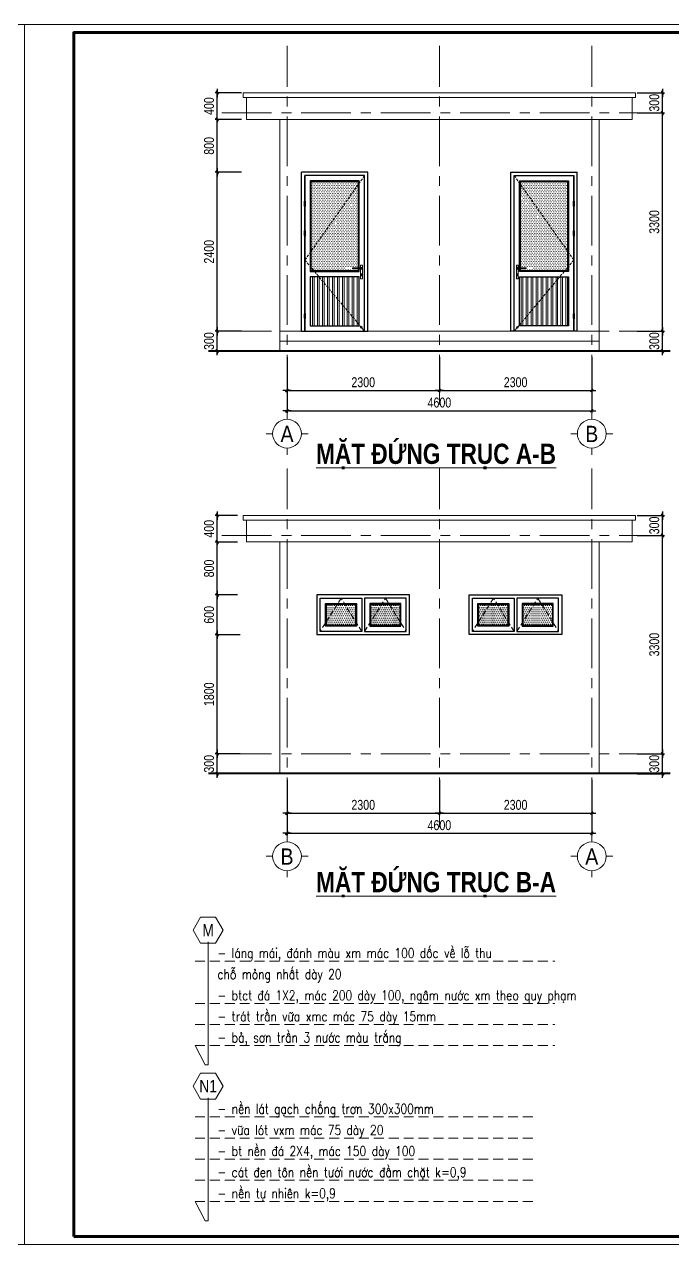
# Model space of a CAD drawing. Header units: millimetres. Extents: x 3293446 to 3468331, y 133678 to 182883.
# Drawn here: x 3442263 to 3452047, y 145247 to 163681 of the extents above; entities that cross this region are included whole.
import ezdxf
from ezdxf.enums import TextEntityAlignment as Align

# ---------------------------------------------------------------- set-up
doc = ezdxf.new("R2010")
doc.units = ezdxf.units.MM
doc.header["$LTSCALE"] = 600
doc.header["$MEASUREMENT"] = 0
doc.header["$PDMODE"] = 32
for name, pattern in [('ACAD_ISO07W100', [3, 0, -3]), ('CENTER', [2, 1.25, -0.25, 0.25, -0.25]), ('HIDDEN', [0.375, 0.25, -0.125])]:
    doc.linetypes.add(name, pattern=pattern)
doc.layers.get('0').update_dxf_attribs({"lineweight": 0})
doc.layers.get('Defpoints').update_dxf_attribs({"lineweight": 0})
for name, color, linetype, lineweight in [('0.15_Cua', 144, 'Continuous', 15), ('A-WIPEOUT', 254, 'ACAD_ISO07W100', 0), ('Khungten_LCDI', 7, 'Continuous', 5), ('KICHTHUOC', 8, 'Continuous', 20), ('LC ISO', 153, 'Continuous', 13), ('LC MANH DUT', 35, 'HIDDEN', 5), ('LC Net dam2', 6, 'Continuous', 40), ('LC Net manh', 239, 'Continuous', 5), ('LC Net thay', 7, 'Continuous', 25), ('LC Text1', 3, 'Continuous', 20), ('LC Text2', 7, 'Continuous', 18), ('manh1', 67, 'Continuous', 13), ('THAY', 141, 'Continuous', 25), ('thay1', 63, 'Continuous', 18), ('truc', 76, 'CENTER', 9), ('v-KHUAT', 25, 'HIDDEN', 9), ('v-MANH', 147, 'Continuous', 5), ('v-TEXT', 7, 'Continuous', 18), ('v-THAY', 9, 'Continuous', 25), ('v-VLIEU', 251, 'Continuous', 5), ('vatlieu', 251, 'Continuous', 5)]:
    doc.layers.add(name, color=color, linetype=linetype, lineweight=lineweight)
doc.layers.add('DIM', color=1, linetype='Continuous')
doc.layers.add('MANH', color=147, linetype='Continuous')
doc.styles.add('General text 2', font='arial.ttf')
doc.styles.add('HOATBIF', font='hoatbif.shx', dxfattribs={"width": 0.8})
doc.styles.add('Khungten', font='VHAVAN.TTF', dxfattribs={"width": 0.9, "height": 5000})
doc.styles.add('LC 1', font='VHAVANB.TTF')
doc.styles.add('LC 3', font='vnsimli.shx', dxfattribs={"width": 0.75})
doc.styles.add('LC3', font='VHARIALB.TTF', dxfattribs={"width": 0.8})
doc.styles.add('Title', font='VHBLACK.TTF', dxfattribs={"width": 0.8})
doc.dimstyles.new('Copy of 1-100 (1- 60)', dxfattribs={"dimscale": 60, "dimtxt": 2.5, "dimasz": 0.35, "dimexe": 0.5, "dimexo": 0, "dimgap": 0.8, "dimtad": 1, "dimdec": 0, "dimzin": 0, "dimdsep": 46, "dimtxsty": 'HOATBIF', "dimblk1": 'DOT', "dimblk2": 'DOT', "dimsah": 1, "dimcen": -1, "dimdle": 1, "dimclrd": 256, "dimclre": 256, "dimclrt": 4, "dimadec": 3, "dimazin": 2, "dimtfac": 0.333333, "dimtdec": 0, "dimtix": 1, "dimtmove": 2, "dimatfit": 3, "dimldrblk": 'DOT', "dimfxl": 1, "dimtvp": 0.833333, "dimtolj": 1, "dimtzin": 0, "dimarcsym": 0})
pattern_1 = [(0, (2683697.954, -13881.79), (15.625, 31.25), [0, -31.25])]
pattern_2 = [(0, (2683547.954, -13881.79), (15.625, 31.25), [0, -31.25])]
pattern_3 = [(0, (3051583.796, 212774.088), (12.5, 25), [0, -25])]
pattern_4 = [(90, (1130762.08, -237584.66), (-75, 0), []), (90, (1130787.08, -237559.66), (-75, 0), [])]

# ---------------------------------------------------------------- blocks, each defined once
blk = doc.blocks.new('lcdi fix')
at = {"layer": 'Defpoints', "lineweight": 0}
blk.add_lwpolyline([(-1200, -14850), (-1200, 14850), (40800, 14850), (40800, -14850)], close=True, dxfattribs=at)
at = {"layer": 'Khungten_LCDI', "color": 5, "lineweight": 60}
blk.add_line((36600, 14650), (36600, -14650), dxfattribs=at)
at = {"layer": 'Khungten_LCDI', "color": 5, "lineweight": 25}
blk.add_line((40600, -14650), (40600, 14650), dxfattribs=at)
at = {"layer": 'Khungten_LCDI', "color": 9, "lineweight": 15}
for p, q in [((38600, -10133), (38600, -14500)), ((40450, -11100), (36750, -11100)), ((40450, -12067), (36750, -12067)), ((40450, -13033), (36750, -13033))]:
    blk.add_line(p, q, dxfattribs=at)
at = {"layer": 'Khungten_LCDI', "color": 5, "lineweight": 60}
blk.add_lwpolyline([(0, -14650), (0, 14650), (40600, 14650), (40600, -14650)], close=True, dxfattribs=at)
at = {"layer": 'Khungten_LCDI', "color": 9, "lineweight": 15}
for points in [[(36750, -9983), (40450, -9983), (40450, -7667), (36750, -7667)], [(36750, -14500), (40450, -14500), (40450, -10133), (36750, -10133)]]:
    blk.add_lwpolyline(points, close=True, dxfattribs=at)
at = {"color": 7, "style": 'Khungten'}
blk.add_text('tªn b¶n vÏ - drawing title', height=160, dxfattribs=at).set_placement((38566, -7977), align=Align.CENTER)
at = {"color": 7}
for s, height, style, width, p in [('hiÖu chØnh', 150, 'Khungten', 0.8, (37592, -10499)), ('revision', 150, 'Khungten', 0.8, (37592, -10891)), ('ngµy hoµn thµnh', 150, 'Khungten', 0.8, (37654, -11466)), ('issue date', 150, 'Khungten', 0.8, (37654, -11862)), ('giai ®o¹n', 150, 'Khungten', 0.8, (37592, -12433)), ('lcdi / tkBVTC', 200, 'Title', 0.7, (39571, -12684)), ('design stage', 150, 'Khungten', 0.8, (37592, -12883)), ('b¶n vÏ', 150, 'Khungten', 0.8, (37592, -13544)), ('drawing nO', 150, 'Khungten', 0.8, (37592, -13994))]:
    blk.add_text(s, height=height, dxfattribs=dict(at, style=style, width=width)).set_placement(p, align=Align.CENTER)
at = {"color": 7, "style": 'Khungten', "width": 0.8}
for tag, p in [('REVISION', (39499, -10746)), ('NGAYHT', (39546, -11609))]:
    blk.add_attdef(tag, text='', height=200, dxfattribs=at).set_placement(p, align=Align.CENTER)
at = {"layer": 'LC Text1', "style": 'Title', "width": 3.882085}
for tag, p, p2 in [('TENBANVE1', (36913, -8886), (40339, -8886)), ('TENBANVE2', (36913, -9562), (40339, -9562))]:
    blk.add_attdef(tag, text='', height=250, dxfattribs=at).set_placement(p, p2, align=Align.FIT)
at = {"layer": 'LC Text1', "style": 'Title', "width": 0.7}
blk.add_attdef('SOBANVE', text='', height=250, dxfattribs=at).set_placement((39562, -13896), align=Align.CENTER)
blk = doc.blocks.new('DOT')
at = {"layer": 'DIM'}
for p, q in [((-3, 0), (3, 0)), ((-1, -1), (1, 1))]:
    blk.add_line(p, q, dxfattribs=at)
blk.add_lwpolyline([(0.5, 1), (-1, -0.5), (-0.5, -1), (1, 0.5)], close=True, dxfattribs=at)
blk = doc.blocks.new('*D300')
at = {"layer": 'Defpoints', "color": 0, "transparency": 16777216}
for p in [(3446227, 158655), (3448527, 158655), (3448527, 158150)]:
    blk.add_point(p, dxfattribs=at)
at = {"layer": 'DIM', "lineweight": -2, "transparency": 16777216}
for p, q in [((3446227, 158655), (3446227, 158120)), ((3448527, 158655), (3448527, 158120)), ((3446248, 158150), (3448506, 158150))]:
    blk.add_line(p, q, dxfattribs=at)
at = {"layer": 'DIM', "lineweight": -2, "transparency": 16777216, "xscale": 21, "yscale": 21, "zscale": 21, "rotation": 180}
blk.add_blockref('DOT', (3446227, 158150), dxfattribs=at)
at = {"layer": 'DIM', "lineweight": -2, "transparency": 16777216, "xscale": 21, "yscale": 21, "zscale": 21}
blk.add_blockref('DOT', (3448527, 158150), dxfattribs=at)
at = {"layer": 'DIM', "color": 4, "transparency": 16777216, "insert": (3447377, 158274), "char_height": 150, "attachment_point": 5, "style": 'HOATBIF'}
blk.add_mtext('\\A1;2300', dxfattribs=at)
blk = doc.blocks.new('_Dot')
at = {"color": 0, "linetype": 'ByBlock', "lineweight": -2}
blk.add_line((-0.5, 0), (-1, 0), dxfattribs=at)
at = {"color": 0, "linetype": 'ByBlock', "const_width": 0.5}
blk.add_lwpolyline([(-0.25, 0, 1), (0.25, 0, 1)], format="xyb", close=True, dxfattribs=at)
blk = doc.blocks.new('*D301')
at = {"layer": 'Defpoints', "color": 0, "transparency": 16777216}
for p in [(3448527, 158655), (3450827, 158655), (3450827, 158150)]:
    blk.add_point(p, dxfattribs=at)
at = {"layer": 'DIM', "lineweight": -2, "transparency": 16777216}
for p, q in [((3448527, 158655), (3448527, 158120)), ((3450827, 158655), (3450827, 158120)), ((3448548, 158150), (3450806, 158150))]:
    blk.add_line(p, q, dxfattribs=at)
at = {"layer": 'DIM', "lineweight": -2, "transparency": 16777216, "xscale": 21, "yscale": 21, "zscale": 21, "rotation": 180}
blk.add_blockref('DOT', (3448527, 158150), dxfattribs=at)
at = {"layer": 'DIM', "lineweight": -2, "transparency": 16777216, "xscale": 21, "yscale": 21, "zscale": 21}
blk.add_blockref('DOT', (3450827, 158150), dxfattribs=at)
at = {"layer": 'DIM', "color": 4, "transparency": 16777216, "insert": (3449677, 158274), "char_height": 150, "attachment_point": 5, "style": 'HOATBIF'}
blk.add_mtext('\\A1;2300', dxfattribs=at)
blk = doc.blocks.new('*D302')
at = {"layer": 'Defpoints', "color": 0, "transparency": 16777216}
for p in [(3446227, 158655), (3450827, 158655), (3450827, 157844)]:
    blk.add_point(p, dxfattribs=at)
at = {"layer": 'DIM', "lineweight": -2, "transparency": 16777216}
for p, q in [((3446227, 158655), (3446227, 157814)), ((3450827, 158655), (3450827, 157814)), ((3446248, 157844), (3450806, 157844))]:
    blk.add_line(p, q, dxfattribs=at)
at = {"layer": 'DIM', "lineweight": -2, "transparency": 16777216, "xscale": 21, "yscale": 21, "zscale": 21, "rotation": 180}
blk.add_blockref('DOT', (3446227, 157844), dxfattribs=at)
at = {"layer": 'DIM', "lineweight": -2, "transparency": 16777216, "xscale": 21, "yscale": 21, "zscale": 21}
blk.add_blockref('DOT', (3450827, 157844), dxfattribs=at)
at = {"layer": 'DIM', "color": 4, "transparency": 16777216, "insert": (3448527, 157967), "char_height": 150, "attachment_point": 5, "style": 'HOATBIF'}
blk.add_mtext('\\A1;4600', dxfattribs=at)
blk = doc.blocks.new('*D303')
at = {"layer": 'Defpoints', "color": 0, "transparency": 16777216}
for p in [(3451510, 159046), (3451894, 159046), (3451510, 158746)]:
    blk.add_point(p, dxfattribs=at)
at = {"layer": 'DIM', "lineweight": -2, "transparency": 16777216}
for p, q in [((3451894, 159067), (3451894, 159088)), ((3451510, 159046), (3451924, 159046)), ((3451894, 158746), (3451894, 159046)), ((3451510, 158746), (3451924, 158746)), ((3451894, 158725), (3451894, 158704))]:
    blk.add_line(p, q, dxfattribs=at)
at = {"layer": 'DIM', "lineweight": -2, "transparency": 16777216, "xscale": 21, "yscale": 21, "zscale": 21}
for p, rotation in [((3451894, 159046), 270), ((3451894, 158746), 90)]:
    blk.add_blockref('DOT', p, dxfattribs=dict(at, rotation=rotation))
at = {"layer": 'DIM', "color": 4, "transparency": 16777216, "insert": (3451771, 158896), "char_height": 150, "attachment_point": 5, "rotation": 90, "style": 'HOATBIF'}
blk.add_mtext('\\A1;300', dxfattribs=at)
blk = doc.blocks.new('*D304')
at = {"layer": 'Defpoints', "color": 0, "transparency": 16777216}
for p in [(3451510, 162346), (3451894, 162346), (3451510, 159046)]:
    blk.add_point(p, dxfattribs=at)
at = {"layer": 'DIM', "lineweight": -2, "transparency": 16777216}
for p, q in [((3451510, 162346), (3451924, 162346)), ((3451894, 159067), (3451894, 162325)), ((3451510, 159046), (3451924, 159046))]:
    blk.add_line(p, q, dxfattribs=at)
at = {"layer": 'DIM', "lineweight": -2, "transparency": 16777216, "xscale": 21, "yscale": 21, "zscale": 21}
for p, rotation in [((3451894, 162346), 90), ((3451894, 159046), 270)]:
    blk.add_blockref('DOT', p, dxfattribs=dict(at, rotation=rotation))
at = {"layer": 'DIM', "color": 4, "transparency": 16777216, "insert": (3451771, 160696), "char_height": 150, "attachment_point": 5, "rotation": 90, "style": 'HOATBIF'}
blk.add_mtext('\\A1;3300', dxfattribs=at)
blk = doc.blocks.new('*D305')
at = {"layer": 'Defpoints', "color": 0, "transparency": 16777216}
for p in [(3451510, 162646), (3451894, 162646), (3451510, 162346)]:
    blk.add_point(p, dxfattribs=at)
at = {"layer": 'DIM', "lineweight": -2, "transparency": 16777216}
for p, q in [((3451510, 162646), (3451924, 162646)), ((3451894, 162667), (3451894, 162688)), ((3451894, 162346), (3451894, 162646)), ((3451510, 162346), (3451924, 162346)), ((3451894, 162325), (3451894, 162304))]:
    blk.add_line(p, q, dxfattribs=at)
at = {"layer": 'DIM', "lineweight": -2, "transparency": 16777216, "xscale": 21, "yscale": 21, "zscale": 21}
for p, rotation in [((3451894, 162646), 270), ((3451894, 162346), 90)]:
    blk.add_blockref('DOT', p, dxfattribs=dict(at, rotation=rotation))
at = {"layer": 'DIM', "color": 4, "transparency": 16777216, "insert": (3451771, 162496), "char_height": 150, "attachment_point": 5, "rotation": 90, "style": 'HOATBIF'}
blk.add_mtext('\\A1;300', dxfattribs=at)
blk = doc.blocks.new('*D306')
at = {"layer": 'Defpoints', "color": 0, "transparency": 16777216}
for p in [(3445173, 159046), (3445539, 159046), (3445539, 158746)]:
    blk.add_point(p, dxfattribs=at)
at = {"layer": 'DIM', "lineweight": -2, "transparency": 16777216}
for p, q in [((3445173, 159067), (3445173, 159088)), ((3445539, 159046), (3445143, 159046)), ((3445173, 158746), (3445173, 159046)), ((3445539, 158746), (3445143, 158746)), ((3445173, 158725), (3445173, 158704))]:
    blk.add_line(p, q, dxfattribs=at)
at = {"layer": 'DIM', "lineweight": -2, "transparency": 16777216, "xscale": 21, "yscale": 21, "zscale": 21}
for p, rotation in [((3445173, 159046), 270), ((3445173, 158746), 90)]:
    blk.add_blockref('DOT', p, dxfattribs=dict(at, rotation=rotation))
at = {"layer": 'DIM', "color": 4, "transparency": 16777216, "insert": (3445050, 158896), "char_height": 150, "attachment_point": 5, "rotation": 90, "style": 'HOATBIF'}
blk.add_mtext('\\A1;300', dxfattribs=at)
blk = doc.blocks.new('*D307')
at = {"layer": 'Defpoints', "color": 0, "transparency": 16777216}
for p in [(3445173, 162646), (3445539, 162646), (3445539, 162246)]:
    blk.add_point(p, dxfattribs=at)
at = {"layer": 'DIM', "lineweight": -2, "transparency": 16777216}
for p, q in [((3445539, 162646), (3445143, 162646)), ((3445173, 162667), (3445173, 162688)), ((3445173, 162246), (3445173, 162646)), ((3445539, 162246), (3445143, 162246)), ((3445173, 162225), (3445173, 162204))]:
    blk.add_line(p, q, dxfattribs=at)
at = {"layer": 'DIM', "lineweight": -2, "transparency": 16777216, "xscale": 21, "yscale": 21, "zscale": 21}
for p, rotation in [((3445173, 162646), 270), ((3445173, 162246), 90)]:
    blk.add_blockref('DOT', p, dxfattribs=dict(at, rotation=rotation))
at = {"layer": 'DIM', "color": 4, "transparency": 16777216, "insert": (3445050, 162446), "char_height": 150, "attachment_point": 5, "rotation": 90, "style": 'HOATBIF'}
blk.add_mtext('\\A1;400', dxfattribs=at)
blk = doc.blocks.new('TTRUC')
at = {"layer": 'LC ISO'}
for p, q in [((0, 6.95), (0, 10.13)), ((-6.95, 0), (-10.13, 0)), ((6.95, 0), (10.13, 0)), ((0, -6.95), (0, -10.13))]:
    blk.add_line(p, q, dxfattribs=at)
at = {"layer": 'LC Net manh'}
blk.add_circle((0, 0), 6.95, dxfattribs=at)
blk = doc.blocks.new('*D308')
at = {"layer": 'Defpoints', "color": 0, "transparency": 16777216}
for p in [(3446227, 152270), (3448527, 152270), (3448527, 151766)]:
    blk.add_point(p, dxfattribs=at)
at = {"layer": 'DIM', "lineweight": -2, "transparency": 16777216}
for p, q in [((3446227, 152270), (3446227, 151736)), ((3448527, 152270), (3448527, 151736)), ((3446248, 151766), (3448506, 151766))]:
    blk.add_line(p, q, dxfattribs=at)
at = {"layer": 'DIM', "lineweight": -2, "transparency": 16777216, "xscale": 21, "yscale": 21, "zscale": 21, "rotation": 180}
blk.add_blockref('DOT', (3446227, 151766), dxfattribs=at)
at = {"layer": 'DIM', "lineweight": -2, "transparency": 16777216, "xscale": 21, "yscale": 21, "zscale": 21}
blk.add_blockref('DOT', (3448527, 151766), dxfattribs=at)
at = {"layer": 'DIM', "color": 4, "transparency": 16777216, "insert": (3447377, 151889), "char_height": 150, "attachment_point": 5, "style": 'HOATBIF'}
blk.add_mtext('\\A1;2300', dxfattribs=at)
blk = doc.blocks.new('*D309')
at = {"layer": 'Defpoints', "color": 0, "transparency": 16777216}
for p in [(3448527, 152270), (3450827, 152270), (3450827, 151766)]:
    blk.add_point(p, dxfattribs=at)
at = {"layer": 'DIM', "lineweight": -2, "transparency": 16777216}
for p, q in [((3448527, 152270), (3448527, 151736)), ((3450827, 152270), (3450827, 151736)), ((3448548, 151766), (3450806, 151766))]:
    blk.add_line(p, q, dxfattribs=at)
at = {"layer": 'DIM', "lineweight": -2, "transparency": 16777216, "xscale": 21, "yscale": 21, "zscale": 21, "rotation": 180}
blk.add_blockref('DOT', (3448527, 151766), dxfattribs=at)
at = {"layer": 'DIM', "lineweight": -2, "transparency": 16777216, "xscale": 21, "yscale": 21, "zscale": 21}
blk.add_blockref('DOT', (3450827, 151766), dxfattribs=at)
at = {"layer": 'DIM', "color": 4, "transparency": 16777216, "insert": (3449677, 151889), "char_height": 150, "attachment_point": 5, "style": 'HOATBIF'}
blk.add_mtext('\\A1;2300', dxfattribs=at)
blk = doc.blocks.new('*D310')
at = {"layer": 'Defpoints', "color": 0, "transparency": 16777216}
for p in [(3446227, 152270), (3450827, 152270), (3450827, 151460)]:
    blk.add_point(p, dxfattribs=at)
at = {"layer": 'DIM', "lineweight": -2, "transparency": 16777216}
for p, q in [((3446227, 152270), (3446227, 151430)), ((3450827, 152270), (3450827, 151430)), ((3446248, 151460), (3450806, 151460))]:
    blk.add_line(p, q, dxfattribs=at)
at = {"layer": 'DIM', "lineweight": -2, "transparency": 16777216, "xscale": 21, "yscale": 21, "zscale": 21, "rotation": 180}
blk.add_blockref('DOT', (3446227, 151460), dxfattribs=at)
at = {"layer": 'DIM', "lineweight": -2, "transparency": 16777216, "xscale": 21, "yscale": 21, "zscale": 21}
blk.add_blockref('DOT', (3450827, 151460), dxfattribs=at)
at = {"layer": 'DIM', "color": 4, "transparency": 16777216, "insert": (3448527, 151582), "char_height": 150, "attachment_point": 5, "style": 'HOATBIF'}
blk.add_mtext('\\A1;4600', dxfattribs=at)
blk = doc.blocks.new('*D311')
at = {"layer": 'Defpoints', "color": 0, "transparency": 16777216}
for p in [(3451510, 152661), (3451894, 152661), (3451510, 152361)]:
    blk.add_point(p, dxfattribs=at)
at = {"layer": 'DIM', "lineweight": -2, "transparency": 16777216}
for p, q in [((3451510, 152661), (3451924, 152661)), ((3451894, 152682), (3451894, 152703)), ((3451894, 152361), (3451894, 152661)), ((3451510, 152361), (3451924, 152361)), ((3451894, 152340), (3451894, 152319))]:
    blk.add_line(p, q, dxfattribs=at)
at = {"layer": 'DIM', "lineweight": -2, "transparency": 16777216, "xscale": 21, "yscale": 21, "zscale": 21}
for p, rotation in [((3451894, 152661), 270), ((3451894, 152361), 90)]:
    blk.add_blockref('DOT', p, dxfattribs=dict(at, rotation=rotation))
at = {"layer": 'DIM', "color": 4, "transparency": 16777216, "insert": (3451771, 152511), "char_height": 150, "attachment_point": 5, "rotation": 90, "style": 'HOATBIF'}
blk.add_mtext('\\A1;300', dxfattribs=at)
blk = doc.blocks.new('*D312')
at = {"layer": 'Defpoints', "color": 0, "transparency": 16777216}
for p in [(3451510, 155961), (3451894, 155961), (3451510, 152661)]:
    blk.add_point(p, dxfattribs=at)
at = {"layer": 'DIM', "lineweight": -2, "transparency": 16777216}
for p, q in [((3451510, 155961), (3451924, 155961)), ((3451894, 152682), (3451894, 155940)), ((3451510, 152661), (3451924, 152661))]:
    blk.add_line(p, q, dxfattribs=at)
at = {"layer": 'DIM', "lineweight": -2, "transparency": 16777216, "xscale": 21, "yscale": 21, "zscale": 21}
for p, rotation in [((3451894, 155961), 90), ((3451894, 152661), 270)]:
    blk.add_blockref('DOT', p, dxfattribs=dict(at, rotation=rotation))
at = {"layer": 'DIM', "color": 4, "transparency": 16777216, "insert": (3451771, 154311), "char_height": 150, "attachment_point": 5, "rotation": 90, "style": 'HOATBIF'}
blk.add_mtext('\\A1;3300', dxfattribs=at)
blk = doc.blocks.new('*D313')
at = {"layer": 'Defpoints', "color": 0, "transparency": 16777216}
for p in [(3451510, 156261), (3451894, 156261), (3451510, 155961)]:
    blk.add_point(p, dxfattribs=at)
at = {"layer": 'DIM', "lineweight": -2, "transparency": 16777216}
for p, q in [((3451510, 156261), (3451924, 156261)), ((3451894, 156282), (3451894, 156303)), ((3451894, 155961), (3451894, 156261)), ((3451510, 155961), (3451924, 155961)), ((3451894, 155940), (3451894, 155919))]:
    blk.add_line(p, q, dxfattribs=at)
at = {"layer": 'DIM', "lineweight": -2, "transparency": 16777216, "xscale": 21, "yscale": 21, "zscale": 21}
for p, rotation in [((3451894, 156261), 270), ((3451894, 155961), 90)]:
    blk.add_blockref('DOT', p, dxfattribs=dict(at, rotation=rotation))
at = {"layer": 'DIM', "color": 4, "transparency": 16777216, "insert": (3451771, 156111), "char_height": 150, "attachment_point": 5, "rotation": 90, "style": 'HOATBIF'}
blk.add_mtext('\\A1;300', dxfattribs=at)
blk = doc.blocks.new('*D314')
at = {"layer": 'Defpoints', "color": 0, "transparency": 16777216}
for p in [(3445173, 152661), (3445480, 152661), (3445480, 152361)]:
    blk.add_point(p, dxfattribs=at)
at = {"layer": 'DIM', "lineweight": -2, "transparency": 16777216}
for p, q in [((3445480, 152661), (3445143, 152661)), ((3445173, 152682), (3445173, 152703)), ((3445173, 152361), (3445173, 152661)), ((3445480, 152361), (3445143, 152361)), ((3445173, 152340), (3445173, 152319))]:
    blk.add_line(p, q, dxfattribs=at)
at = {"layer": 'DIM', "lineweight": -2, "transparency": 16777216, "xscale": 21, "yscale": 21, "zscale": 21}
for p, rotation in [((3445173, 152661), 270), ((3445173, 152361), 90)]:
    blk.add_blockref('DOT', p, dxfattribs=dict(at, rotation=rotation))
at = {"layer": 'DIM', "color": 4, "transparency": 16777216, "insert": (3445050, 152511), "char_height": 150, "attachment_point": 5, "rotation": 90, "style": 'HOATBIF'}
blk.add_mtext('\\A1;300', dxfattribs=at)
blk = doc.blocks.new('*D315')
at = {"layer": 'Defpoints', "color": 0, "transparency": 16777216}
for p in [(3445173, 154461), (3445517, 154461), (3445517, 152661)]:
    blk.add_point(p, dxfattribs=at)
at = {"layer": 'DIM', "lineweight": -2, "transparency": 16777216}
for p, q in [((3445517, 154461), (3445143, 154461)), ((3445173, 152682), (3445173, 154440)), ((3445517, 152661), (3445143, 152661))]:
    blk.add_line(p, q, dxfattribs=at)
at = {"layer": 'DIM', "lineweight": -2, "transparency": 16777216, "xscale": 21, "yscale": 21, "zscale": 21}
for p, rotation in [((3445173, 154461), 90), ((3445173, 152661), 270)]:
    blk.add_blockref('DOT', p, dxfattribs=dict(at, rotation=rotation))
at = {"layer": 'DIM', "color": 4, "transparency": 16777216, "insert": (3445050, 153561), "char_height": 150, "attachment_point": 5, "rotation": 90, "style": 'HOATBIF'}
blk.add_mtext('\\A1;1800', dxfattribs=at)
blk = doc.blocks.new('*D316')
at = {"layer": 'Defpoints', "color": 0, "transparency": 16777216}
for p in [(3445173, 155061), (3445480, 155061), (3445480, 154461)]:
    blk.add_point(p, dxfattribs=at)
at = {"layer": 'DIM', "lineweight": -2, "transparency": 16777216}
for p, q in [((3445480, 155061), (3445143, 155061)), ((3445173, 154482), (3445173, 155040)), ((3445480, 154461), (3445143, 154461))]:
    blk.add_line(p, q, dxfattribs=at)
at = {"layer": 'DIM', "lineweight": -2, "transparency": 16777216, "xscale": 21, "yscale": 21, "zscale": 21}
for p, rotation in [((3445173, 155061), 90), ((3445173, 154461), 270)]:
    blk.add_blockref('DOT', p, dxfattribs=dict(at, rotation=rotation))
at = {"layer": 'DIM', "color": 4, "transparency": 16777216, "insert": (3445050, 154761), "char_height": 150, "attachment_point": 5, "rotation": 90, "style": 'HOATBIF'}
blk.add_mtext('\\A1;600', dxfattribs=at)
blk = doc.blocks.new('*D317')
at = {"layer": 'Defpoints', "color": 0, "transparency": 16777216}
for p in [(3445173, 155861), (3445480, 155861), (3445480, 155061)]:
    blk.add_point(p, dxfattribs=at)
at = {"layer": 'DIM', "lineweight": -2, "transparency": 16777216}
for p, q in [((3445480, 155861), (3445143, 155861)), ((3445173, 155082), (3445173, 155840)), ((3445480, 155061), (3445143, 155061))]:
    blk.add_line(p, q, dxfattribs=at)
at = {"layer": 'DIM', "lineweight": -2, "transparency": 16777216, "xscale": 21, "yscale": 21, "zscale": 21}
for p, rotation in [((3445173, 155861), 90), ((3445173, 155061), 270)]:
    blk.add_blockref('DOT', p, dxfattribs=dict(at, rotation=rotation))
at = {"layer": 'DIM', "color": 4, "transparency": 16777216, "insert": (3445050, 155461), "char_height": 150, "attachment_point": 5, "rotation": 90, "style": 'HOATBIF'}
blk.add_mtext('\\A1;800', dxfattribs=at)
blk = doc.blocks.new('*D318')
at = {"layer": 'Defpoints', "color": 0, "transparency": 16777216}
for p in [(3445173, 156261), (3445480, 156261), (3445480, 155861)]:
    blk.add_point(p, dxfattribs=at)
at = {"layer": 'DIM', "lineweight": -2, "transparency": 16777216}
for p, q in [((3445480, 156261), (3445143, 156261)), ((3445173, 156282), (3445173, 156303)), ((3445173, 155861), (3445173, 156261)), ((3445480, 155861), (3445143, 155861)), ((3445173, 155840), (3445173, 155819))]:
    blk.add_line(p, q, dxfattribs=at)
at = {"layer": 'DIM', "lineweight": -2, "transparency": 16777216, "xscale": 21, "yscale": 21, "zscale": 21}
for p, rotation in [((3445173, 156261), 270), ((3445173, 155861), 90)]:
    blk.add_blockref('DOT', p, dxfattribs=dict(at, rotation=rotation))
at = {"layer": 'DIM', "color": 4, "transparency": 16777216, "insert": (3445050, 156061), "char_height": 150, "attachment_point": 5, "rotation": 90, "style": 'HOATBIF'}
blk.add_mtext('\\A1;400', dxfattribs=at)
blk = doc.blocks.new('TIEUDE1')
at = {"layer": 'LC Text2', "color": 7, "style": 'LC 1'}
blk.add_attdef('TIªU§Ò', text='', height=5, dxfattribs=at).set_placement((0, 0), align=Align.BOTTOM_CENTER)
blk.add_attdef('TL', text='', height=3, dxfattribs=at).set_placement((0, -2), align=Align.TOP_CENTER)
blk = doc.blocks.new('3D-front')
at = {"layer": '0.15_Cua', "ltscale": 0.2}
for points in [[(23, 10, -1), (46, 10), (46, -22), (23, -22)], [(23, -61, 1), (46, -61), (46, -28), (23, -28)]]:
    blk.add_lwpolyline(points, format="xyb", close=True, dxfattribs=at)
blk.add_lwpolyline([(24, -22), (44, -22), (44, -28), (24, -28)], close=True, dxfattribs=at)
blk = doc.blocks.new('HandleDoor1_out')
at = {"layer": 'vatlieu'}
for points in [[(-129, 97), (-134, 97), (-136, 96), (-136, 85), (-134, 82), (-129, 82)], [(11, 101), (-129, 97)], [(11, 79), (-129, 82)], [(-14, 80), (-14, -70), (14, -70), (14, 135), (-14, 135), (-14, 100)], [(-12, 80), (-8, 76), (8, 76), (14, 82), (14, 98), (8, 104), (-8, 104), (-12, 100)], [(0, -6), (0, 6)], [(14, 98), (8, 99), (5, 101)], [(14, 82), (8, 81), (5, 79)]]:
    blk.add_lwpolyline(points, dxfattribs=at)
for points in [[(-129, 82), (8, 81), (8, 81, 0.324859), (8, 99), (-129, 97)], [(-5, -7), (-5, -20, 1), (5, -20), (5, -7)]]:
    blk.add_lwpolyline(points, format="xyb", dxfattribs=at)
blk.add_lwpolyline([(-2, 4), (-2, -4, 0.414214), (0, -6), (0, -6, 0.414214), (2, -4), (2, 4, 0.414214), (0, 6), (0, 6, 0.414214)], format="xyb", close=True, dxfattribs=at)
blk.add_circle((0, 0), 8.5, dxfattribs=at)
blk = doc.blocks.new('*D319')
at = {"layer": 'Defpoints', "color": 0, "transparency": 16777216}
for p in [(3445173, 161446), (3445539, 161446), (3445539, 159046)]:
    blk.add_point(p, dxfattribs=at)
at = {"layer": 'DIM', "lineweight": -2, "transparency": 16777216}
for p, q in [((3445539, 161446), (3445143, 161446)), ((3445173, 159067), (3445173, 161425)), ((3445539, 159046), (3445143, 159046))]:
    blk.add_line(p, q, dxfattribs=at)
at = {"layer": 'DIM', "lineweight": -2, "transparency": 16777216, "xscale": 21, "yscale": 21, "zscale": 21}
for p, rotation in [((3445173, 161446), 90), ((3445173, 159046), 270)]:
    blk.add_blockref('DOT', p, dxfattribs=dict(at, rotation=rotation))
at = {"layer": 'DIM', "color": 4, "transparency": 16777216, "insert": (3445050, 160246), "char_height": 150, "attachment_point": 5, "rotation": 90, "style": 'HOATBIF'}
blk.add_mtext('\\A1;2400', dxfattribs=at)
blk = doc.blocks.new('*D320')
at = {"layer": 'Defpoints', "color": 0, "transparency": 16777216}
for p in [(3445173, 162246), (3445539, 162246), (3445539, 161446)]:
    blk.add_point(p, dxfattribs=at)
at = {"layer": 'DIM', "lineweight": -2, "transparency": 16777216}
for p, q in [((3445539, 162246), (3445143, 162246)), ((3445173, 161467), (3445173, 162225)), ((3445539, 161446), (3445143, 161446))]:
    blk.add_line(p, q, dxfattribs=at)
at = {"layer": 'DIM', "lineweight": -2, "transparency": 16777216, "xscale": 21, "yscale": 21, "zscale": 21}
for p, rotation in [((3445173, 162246), 90), ((3445173, 161446), 270)]:
    blk.add_blockref('DOT', p, dxfattribs=dict(at, rotation=rotation))
at = {"layer": 'DIM', "color": 4, "transparency": 16777216, "insert": (3445050, 161846), "char_height": 150, "attachment_point": 5, "rotation": 90, "style": 'HOATBIF'}
blk.add_mtext('\\A1;800', dxfattribs=at)
blk = doc.blocks.new('*U49')
at = {"layer": 'A-WIPEOUT'}
blk.add_lwpolyline([(-2.13, -3.68), (2.12, -3.68), (4.25, 0), (2.12, 3.68), (-2.13, 3.68), (-4.25, 0)], close=True, dxfattribs=at)
at = {"layer": 'LC Text1', "style": 'General text 2', "width": 0.8, "flags": 8}
blk.add_attdef('SYMBOL', text='', height=3.5, dxfattribs=at).set_placement((0, 0), align=Align.MIDDLE_CENTER)
blk.add_wipeout([(-4.25, 0), (-2.13, 3.68), (2.12, 3.68), (4.25, 0), (2.12, -3.68), (-2.13, -3.68)]).dxf.layer = 'A-WIPEOUT'
blk.add_lwpolyline([(-4.25, 0), (-2.13, 3.68), (2.12, 3.68), (4.25, 0), (2.12, -3.68), (-2.13, -3.68)], close=True)

msp = doc.modelspace()

# ---------------------------------------------------------------- hatches: boundary and pattern name
at = {"layer": 'KICHTHUOC', "ltscale": 2}
h = msp.add_hatch(dxfattribs=at)
h.set_pattern_fill('DOTS', color=256, scale=400, style=0)
h.set_pattern_definition(pattern_3)
h.paths.add_polyline_path([(3447301.8, 161072.9), (3447301.8, 161300.9), (3446591.8, 161300.9), (3446591.8, 160248.5)])
h.paths.add_polyline_path([(3447301.8, 161068.2), (3446591.8, 160248.5), (3446591.8, 159993.2), (3446615.9, 159960.9), (3447201.8, 159960.9), (3447201.8, 159986.4), (3447121.7, 159988.4), (3447121.7, 159988.4), (3447116.2, 159988.4), (3447114.2, 159990.4), (3447114.2, 160001.4), (3447116.2, 160003.4), (3447121.7, 160003.4), (3447121.7, 160003.4), (3447301.8, 160005.4)])
h = msp.add_hatch(dxfattribs=at)
h.set_pattern_fill('DOTS', color=256, scale=400, style=0)
h.set_pattern_definition(pattern_3)
h.paths.add_polyline_path([(3449751.8, 161072.9), (3449751.8, 161300.9), (3450461.8, 161300.9), (3450461.8, 160248.5)])
h.paths.add_polyline_path([(3449751.8, 161068.2), (3450461.8, 160248.5), (3450461.8, 159993.2), (3450437.7, 159960.9), (3449851.8, 159960.9), (3449851.8, 159986.4), (3449931.9, 159988.4), (3449931.9, 159988.4), (3449937.4, 159988.4), (3449939.4, 159990.4), (3449939.4, 160001.4), (3449937.4, 160003.4), (3449931.9, 160003.4), (3449931.9, 160003.4), (3449751.8, 160005.4)])
at = {"layer": 'v-VLIEU'}
h = msp.add_hatch(dxfattribs=at)
h.set_pattern_fill('ANSI32', color=256, scale=200, angle=45, style=0)
h.set_pattern_definition(pattern_4)
h.paths.add_polyline_path([(3447316.8, 159865.9), (3446576.8, 159865.9), (3446576.8, 159125.9), (3447316.8, 159125.9)])
h = msp.add_hatch(dxfattribs=at)
h.set_pattern_fill('ANSI32', color=256, scale=200, angle=45, style=0)
h.set_pattern_definition(pattern_4)
h.paths.add_polyline_path([(3449736.8, 159865.9), (3450476.8, 159865.9), (3450476.8, 159125.9), (3449736.8, 159125.9)])
h = msp.add_hatch(dxfattribs=at)
h.set_pattern_fill('DOTS', color=256, scale=500, style=0)
h.set_pattern_definition(pattern_2)
h.paths.add_polyline_path([(3447261.8, 154606.4), (3446821.8, 154606.4), (3446821.8, 154916.4), (3447261.8, 154916.4)])
h = msp.add_hatch(dxfattribs=at)
h.set_pattern_fill('DOTS', color=256, scale=500, style=0)
h.set_pattern_definition(pattern_1)
h.paths.add_polyline_path([(3447491.8, 154606.4), (3447931.8, 154606.4), (3447931.8, 154916.4), (3447491.8, 154916.4)])
h = msp.add_hatch(dxfattribs=at)
h.set_pattern_fill('DOTS', color=256, scale=500, style=0)
h.set_pattern_definition(pattern_1)
h.paths.add_polyline_path([(3449561.8, 154606.4), (3449121.8, 154606.4), (3449121.8, 154916.4), (3449561.8, 154916.4)])
h = msp.add_hatch(dxfattribs=at)
h.set_pattern_fill('DOTS', color=256, scale=500, style=0)
h.set_pattern_definition(pattern_2)
h.paths.add_polyline_path([(3449791.8, 154606.4), (3450231.8, 154606.4), (3450231.8, 154916.4), (3449791.8, 154916.4)])

# ---------------------------------------------------------------- linework, layer by layer
at = {"layer": 'LC MANH DUT'}
for p, q in [((3444837.7, 149528.4), (3450271, 149528.4)), ((3444837.7, 148890.5), (3450271, 148890.5)), ((3444837.7, 148571.5), (3450271, 148571.5)), ((3444837.7, 148252.6), (3450271, 148252.6)), ((3444837.7, 147174.8), (3449938.5, 147174.8)), ((3444837.7, 146855.9), (3449938.5, 146855.9)), ((3444837.7, 146536.9), (3449938.5, 146536.9)), ((3444837.7, 146218), (3449938.5, 146218)), ((3444837.7, 145899.1), (3449938.5, 145899.1))]:
    msp.add_line(p, q, dxfattribs=at)
at = {"layer": 'LC MANH DUT', "ltscale": 0.5}
for points in [[(3447356.8, 154511.4), (3447041.8, 155011.4), (3446726.8, 154511.4)], [(3447396.8, 154511.4), (3447711.8, 155011.4), (3448026.8, 154511.4)], [(3449656.8, 154511.4), (3449341.8, 155011.4), (3449026.8, 154511.4)], [(3449696.8, 154511.4), (3450011.8, 155011.4), (3450326.8, 154511.4)]]:
    msp.add_lwpolyline(points, dxfattribs=at)
at = {"layer": 'LC Net dam2'}
for p, q in [((3452011.3, 158745.9), (3445042.3, 158745.9)), ((3452011.3, 152361.4), (3445042.3, 152361.4))]:
    msp.add_line(p, q, dxfattribs=at)
at = {"layer": 'THAY'}
for p, q in [((3446446.8, 159045.9), (3446446.8, 161445.9)), ((3447446.8, 161445.9), (3446446.8, 161445.9)), ((3447446.8, 161445.9), (3446446.8, 161445.9)), ((3446496.8, 161395.9), (3446496.8, 159045.9)), ((3447396.8, 161395.9), (3446496.8, 161395.9)), ((3446496.8, 159045.9), (3446496.8, 161395.9)), ((3447316.8, 161315.9), (3446576.8, 161315.9)), ((3446576.8, 161315.9), (3446576.8, 159945.9)), ((3447316.8, 159945.9), (3447316.8, 161315.9)), ((3447396.8, 159045.9), (3447396.8, 161395.9)), ((3447446.8, 159045.9), (3447446.8, 161445.9)), ((3449606.8, 159045.9), (3449606.8, 161445.9)), ((3449606.8, 161445.9), (3450606.8, 161445.9)), ((3449606.8, 161445.9), (3450606.8, 161445.9)), ((3449656.8, 159045.9), (3449656.8, 161395.9)), ((3449656.8, 161395.9), (3450556.8, 161395.9)), ((3449736.8, 159945.9), (3449736.8, 161315.9)), ((3449736.8, 161315.9), (3450476.8, 161315.9)), ((3450476.8, 161315.9), (3450476.8, 159945.9)), ((3450556.8, 161395.9), (3450556.8, 159045.9)), ((3450556.8, 159045.9), (3450556.8, 161395.9)), ((3450606.8, 159045.9), (3450606.8, 161445.9)), ((3446576.8, 159945.9), (3447316.8, 159945.9)), ((3450476.8, 159945.9), (3449736.8, 159945.9)), ((3446446.8, 159045.9), (3447446.8, 159045.9)), ((3450606.8, 159045.9), (3449606.8, 159045.9))]:
    msp.add_line(p, q, dxfattribs=at)
for points in [[(3447316.8, 159865.9), (3446576.8, 159865.9), (3446576.8, 159125.9), (3447316.8, 159125.9)], [(3449736.8, 159865.9), (3450476.8, 159865.9), (3450476.8, 159125.9), (3449736.8, 159125.9)]]:
    msp.add_lwpolyline(points, close=True, dxfattribs=at)
at = {"layer": 'thay1', "ltscale": 2}
for p, q in [((3445566.8, 162645.9), (3451486.8, 162645.9)), ((3445566.8, 162645.9), (3445566.8, 162575.9)), ((3451486.8, 162645.9), (3451486.8, 162575.9)), ((3445566.8, 162575.9), (3451486.8, 162575.9)), ((3445616.8, 162245.9), (3445616.8, 162575.9)), ((3451436.8, 162245.9), (3451436.8, 162575.9)), ((3445616.8, 162245.9), (3451436.8, 162245.9)), ((3446116.8, 158745.9), (3446116.8, 162245.9)), ((3450936.8, 158745.9), (3450936.8, 162245.9)), ((3446116.8, 159045.9), (3450936.8, 159045.9)), ((3446116.8, 158895.9), (3450936.8, 158895.9)), ((3445566.8, 156261.4), (3451486.8, 156261.4)), ((3445566.8, 156261.4), (3445566.8, 156191.4)), ((3445566.8, 156191.4), (3451486.8, 156191.4)), ((3445616.8, 155861.4), (3445616.8, 156191.4)), ((3451436.8, 155861.4), (3451436.8, 156191.4)), ((3451486.8, 156261.4), (3451486.8, 156191.4)), ((3445616.8, 155861.4), (3451436.8, 155861.4)), ((3446116.8, 152361.4), (3446116.8, 155861.4)), ((3450936.8, 152361.4), (3450936.8, 155861.4))]:
    msp.add_line(p, q, dxfattribs=at)
at = {"layer": 'truc'}
for p, q in [((3446226.8, 157939.9), (3446226.8, 163354.9)), ((3448526.8, 157939.9), (3448526.8, 163354.9)), ((3450826.8, 157939.9), (3450826.8, 163354.9)), ((3445242, 162345.9), (3451811.5, 162345.9)), ((3445242, 159045.9), (3451811.5, 159045.9)), ((3446226.8, 151555.4), (3446226.8, 156970.4)), ((3448526.8, 151555.4), (3448526.8, 156970.4)), ((3450826.8, 151555.4), (3450826.8, 156970.4)), ((3445242, 155961.4), (3451811.5, 155961.4)), ((3445242, 152661.4), (3451811.5, 152661.4))]:
    msp.add_line(p, q, dxfattribs=at)
at = {"layer": 'v-KHUAT', "ltscale": 0.25}
for points in [[(3447396.8, 161395.9), (3446496.8, 160120.9), (3447396.8, 159045.9)], [(3449656.8, 161395.9), (3450556.8, 160120.9), (3449656.8, 159045.9)]]:
    msp.add_lwpolyline(points, dxfattribs=at)
at = {"layer": 'v-MANH'}
for points in [[(3446591.8, 161300.9), (3446591.8, 159960.9), (3447301.8, 159960.9), (3447301.8, 161300.9), (3446591.8, 161300.9)], [(3450461.8, 161300.9), (3450461.8, 159960.9), (3449751.8, 159960.9), (3449751.8, 161300.9), (3450461.8, 161300.9)]]:
    msp.add_lwpolyline(points, dxfattribs=at)
for points in [[(3447261.8, 154606.4), (3446821.8, 154606.4), (3446821.8, 154916.4), (3447261.8, 154916.4)], [(3447491.8, 154606.4), (3447931.8, 154606.4), (3447931.8, 154916.4), (3447491.8, 154916.4)], [(3449561.8, 154606.4), (3449121.8, 154606.4), (3449121.8, 154916.4), (3449561.8, 154916.4)], [(3449791.8, 154606.4), (3450231.8, 154606.4), (3450231.8, 154916.4), (3449791.8, 154916.4)]]:
    msp.add_lwpolyline(points, close=True, dxfattribs=at)
at = {"layer": 'v-TEXT', "ltscale": 2}
for centre in [(3447348.8, 159103.4), (3449704.8, 159103.4)]:
    msp.add_circle(centre, 11.5, dxfattribs=at)
at = {"layer": 'v-THAY'}
for points in [[(3446676.8, 154461.4), (3448076.8, 154461.4), (3448076.8, 155061.4), (3446676.8, 155061.4)], [(3450376.8, 154461.4), (3448976.8, 154461.4), (3448976.8, 155061.4), (3450376.8, 155061.4)], [(3447356.8, 154511.4), (3446726.8, 154511.4), (3446726.8, 155011.4), (3447356.8, 155011.4)], [(3447276.8, 154591.4), (3446806.8, 154591.4), (3446806.8, 154931.4), (3447276.8, 154931.4)], [(3447396.8, 154511.4), (3448026.8, 154511.4), (3448026.8, 155011.4), (3447396.8, 155011.4)], [(3447476.8, 154591.4), (3447946.8, 154591.4), (3447946.8, 154931.4), (3447476.8, 154931.4)], [(3449656.8, 154511.4), (3449026.8, 154511.4), (3449026.8, 155011.4), (3449656.8, 155011.4)], [(3449576.8, 154591.4), (3449106.8, 154591.4), (3449106.8, 154931.4), (3449576.8, 154931.4)], [(3449696.8, 154511.4), (3450326.8, 154511.4), (3450326.8, 155011.4), (3449696.8, 155011.4)], [(3449776.8, 154591.4), (3450246.8, 154591.4), (3450246.8, 154931.4), (3449776.8, 154931.4)]]:
    msp.add_lwpolyline(points, close=True, dxfattribs=at)

# ---------------------------------------------------------------- block references
at = {"layer": 'LC ISO', "xscale": 31.2766291057588, "yscale": 31.2766291057588, "zscale": 31.2766291057588}
for p in [(3446226.8, 157497.1), (3450826.8, 157497.1), (3446226.8, 151112.6), (3450826.8, 151112.6)]:
    msp.add_blockref('TTRUC', p, dxfattribs=at)
at = {"layer": 'LC Net thay'}
ref = msp.add_blockref('lcdi fix', (3416939.6, 154463.7), dxfattribs=dict(at, xscale=0.6206639722545443, yscale=0.6206639722545443, zscale=0.6206639722545443))
ref.add_attrib('TENBANVE2', 'mÆt c¾t', dxfattribs={"layer": 'LC Text1', "height": 155.17, "style": 'Title', "width": 1.93928}).set_placement((3439850, 148528.6), (3441976.6, 148528.6), align=Align.FIT)
ref.add_attrib('NGAYHT', '2016', dxfattribs={"layer": 'LC Text1', "height": 124.13, "style": 'Khungten', "width": 0.8}).set_placement((3441484.4, 147258.2), align=Align.CENTER)
ref.add_attrib('REVISION', 'lÇn 1', dxfattribs={"layer": 'LC Text1', "height": 124.13, "style": 'Khungten', "width": 0.8}).set_placement((3441455, 147793.9), align=Align.CENTER)
ref.add_attrib('SOBANVE', 'kt - 01', dxfattribs={"layer": 'LC Text1', "height": 155.17, "style": 'Title', "width": 0.7}).set_placement((3441494.3, 145838.8), align=Align.CENTER)
ref.add_attrib('TENBANVE1', 'mÆt b»ng, mÆt b»ng m¸i', dxfattribs={"layer": 'LC Text1', "height": 155.166, "style": 'Title', "width": 0.649188}).set_placement((3439850, 148948.6), (3441976.6, 148948.6), align=Align.FIT)
ref = msp.add_blockref('lcdi fix', (3443007.5, 154463.7), dxfattribs=dict(at, xscale=0.6206639722545443, yscale=0.6206639722545443, zscale=0.6206639722545443))
ref.add_attrib('TENBANVE2', 'chi tiÕt kiÕn tróc', dxfattribs={"layer": 'LC Text1', "height": 155.166, "style": 'Title', "width": 0.91509}).set_placement((3465917.8, 148528.6), (3468044.5, 148528.6), align=Align.FIT)
ref.add_attrib('NGAYHT', '2016', dxfattribs={"layer": 'LC Text1', "height": 124.13, "style": 'Khungten', "width": 0.8}).set_placement((3467552.3, 147258.2), align=Align.CENTER)
ref.add_attrib('REVISION', 'lÇn 1', dxfattribs={"layer": 'LC Text1', "height": 124.13, "style": 'Khungten', "width": 0.8}).set_placement((3467522.9, 147793.9), align=Align.CENTER)
ref.add_attrib('SOBANVE', 'kt - 02', dxfattribs={"layer": 'LC Text1', "height": 155.17, "style": 'Title', "width": 0.7}).set_placement((3467562.2, 145838.8), align=Align.CENTER)
ref.add_attrib('TENBANVE1', 'mÆt ®øng', dxfattribs={"layer": 'LC Text1', "height": 155.17, "style": 'Title', "width": 1.608407}).set_placement((3465917.8, 148948.6), (3468044.5, 148948.6), align=Align.FIT)
at = {"layer": 'LC Text2'}
ref = msp.add_blockref('TIEUDE1', (3448476.3, 156949), dxfattribs=dict(at, xscale=62.06639722556326, yscale=62.06639722556326, zscale=62.06639722556326))
ref.add_attrib('TIªU§Ò', '%%UmÆt ®øng trôc a-b', dxfattribs={"color": 7, "height": 305.641, "style": 'LC3', "width": 0.8}).set_placement((3448476.3, 156949), align=Align.BOTTOM_CENTER)
ref = msp.add_blockref('TIEUDE1', (3448476.3, 150478.5), dxfattribs=dict(at, xscale=62.06639722556326, yscale=62.06639722556326, zscale=62.06639722556326))
ref.add_attrib('TIªU§Ò', '%%UmÆt ®øng trôc b-a', dxfattribs={"color": 7, "height": 305.641, "style": 'LC3', "width": 0.8}).set_placement((3448476.3, 150478.5), align=Align.BOTTOM_CENTER)
at = {"layer": 'MANH'}
msp.add_blockref('HandleDoor1_out', (3447350.7, 159905.9), dxfattribs=at)
at = {"layer": 'MANH', "xscale": -1}
msp.add_blockref('HandleDoor1_out', (3449702.9, 159905.9), dxfattribs=at)
at = {"layer": 'THAY', "yscale": 0.9013878188561648, "zscale": 0.9013878188561648}
for p, xscale in [((3446465.8, 160995.9), 0.9013878188561648), ((3450587.8, 160995.9), -0.9013878188561648), ((3446465.8, 160545.9), 0.9013878188561648), ((3450587.8, 160545.9), -0.9013878188561648), ((3446465.8, 159295.9), 0.9013878188561648), ((3450587.8, 159295.9), -0.9013878188561648)]:
    msp.add_blockref('3D-front', p, dxfattribs=dict(at, xscale=xscale))

# ---------------------------------------------------------------- texts
at = {"layer": 'LC Text1', "ltscale": 0.2, "style": 'LC 1', "width": 0.9}
for s, p in [('a', (3446226.8, 157297.9)), ('b', (3450826.8, 157297.9)), ('b', (3446226.8, 150913.4)), ('a', (3450826.8, 150913.4))]:
    msp.add_text(s, height=244.9, dxfattribs=at).set_placement(p, align=Align.BOTTOM_CENTER)
at = {"layer": 'LC Text1', "color": 3, "style": 'LC 3', "width": 0.8}
for s, p in [('chç máng nhÊt dµy 20', (3445178.6, 149258)), ('- btct ®¸ 1X2, m¸c 200 dµy 100, ng©m n\xadíc xm theo quy ph¹m ', (3445178.6, 148939)), ('- tr¸t trÇn v÷a xmc m¸c 75 dµy 15mm', (3445178.6, 148620.1)), ('- b¶, s¬n trÇn 3 n\xadíc mµu tr¾ng', (3445178.6, 148301.1)), ('- v÷a lãt vxm m¸c 75 dµy 20', (3445178.6, 146904.4)), ('- bt nÒn ®¸ 2X4, m¸c 150 dµy 100 ', (3445178.6, 146585.5)), ('- c¸t ®en t«n nÒn t\xadíi n\xadíc ®Çm chÆt k=0,9', (3445178.6, 146266.5)), ('- nÒn tù nhiªn k=0,9', (3445178.6, 145947.6))]:
    msp.add_text(s, height=147.47, dxfattribs=at).set_placement(p)

# ---------------------------------------------------------------- dimensions: what is measured, and where the dimension line sits
at = {"layer": 'DIM'}
for base, p1, p2, picture, middle in [((3445173.3, 162645.9), (3445538.8, 162245.9), (3445538.8, 162645.9), '*D307', (3445050.3, 162445.9)), ((3451894.3, 162645.9), (3451509.8, 162345.9), (3451509.8, 162645.9), '*D305', (3451771.3, 162495.9)), ((3451894.3, 162345.9), (3451509.8, 159045.9), (3451509.8, 162345.9), '*D304', (3451771.3, 160695.9)), ((3445173.3, 162245.9), (3445538.8, 161445.9), (3445538.8, 162245.9), '*D320', (3445050.3, 161845.9)), ((3445173.3, 161445.9), (3445538.8, 159045.9), (3445538.8, 161445.9), '*D319', (3445050.3, 160245.9)), ((3445173.3, 159045.9), (3445538.8, 158745.9), (3445538.8, 159045.9), '*D306', (3445050.3, 158895.9)), ((3451894.3, 159045.9), (3451509.8, 158745.9), (3451509.8, 159045.9), '*D303', (3451771.3, 158895.9)), ((3445173.3, 156261.4), (3445479.8, 155861.4), (3445479.8, 156261.4), '*D318', (3445050.3, 156061.4)), ((3451894.3, 156261.4), (3451509.8, 155961.4), (3451509.8, 156261.4), '*D313', (3451771.3, 156111.4)), ((3451894.3, 155961.4), (3451509.8, 152661.4), (3451509.8, 155961.4), '*D312', (3451771.3, 154311.4)), ((3445173.3, 155861.4), (3445479.8, 155061.4), (3445479.8, 155861.4), '*D317', (3445050.3, 155461.4)), ((3445173.3, 155061.4), (3445479.8, 154461.4), (3445479.8, 155061.4), '*D316', (3445050.3, 154761.4)), ((3445173.3, 154461.4), (3445517.3, 152661.4), (3445517.3, 154461.4), '*D315', (3445050.3, 153561.4)), ((3445173.3, 152661.4), (3445479.8, 152361.4), (3445479.8, 152661.4), '*D314', (3445050.3, 152511.4)), ((3451894.3, 152661.4), (3451509.8, 152361.4), (3451509.8, 152661.4), '*D311', (3451771.3, 152511.4))]:
    dim = msp.add_linear_dim(base=base, p1=p1, p2=p2, angle=90, dimstyle='Copy of 1-100 (1- 60)', dxfattribs=at)
    dim.commit()
    dim.dimension.update_dxf_attribs({"geometry": picture, "text_midpoint": middle})
for base, p1, p2, picture, middle in [((3448526.8, 158150.5), (3446226.8, 158655), (3448526.8, 158655), '*D300', (3447376.8, 158273.5)), ((3450826.8, 157844), (3446226.8, 158655), (3450826.8, 158655), '*D302', (3448526.8, 157967)), ((3450826.8, 158150.5), (3448526.8, 158655), (3450826.8, 158655), '*D301', (3449676.8, 158273.5)), ((3448526.8, 151766), (3446226.8, 152270.5), (3448526.8, 152270.5), '*D308', (3447376.8, 151889)), ((3450826.8, 151459.5), (3446226.8, 152270.5), (3450826.8, 152270.5), '*D310', (3448526.8, 151582.5)), ((3450826.8, 151766), (3448526.8, 152270.5), (3450826.8, 152270.5), '*D309', (3449676.8, 151889))]:
    dim = msp.add_linear_dim(base=base, p1=p1, p2=p2, dimstyle='Copy of 1-100 (1- 60)', dxfattribs=at)
    dim.commit()
    dim.dimension.update_dxf_attribs({"geometry": picture, "text_midpoint": middle})

# ---------------------------------------------------------------- next in the draw order: block references
at = {"layer": 'LC Net manh'}
ref = msp.add_blockref('*U49', (3445035.8, 149995.1), dxfattribs=dict(at, xscale=53.23954092675695, yscale=53.23954092675695, zscale=53.23954092675695))
ref.add_attrib('SYMBOL', 'M', dxfattribs={"layer": 'LC Text1', "height": 186.3, "style": 'General text 2', "width": 0.8}).set_placement((3445035.8, 149995.1), align=Align.MIDDLE_CENTER)
ref = msp.add_blockref('*U49', (3445035.8, 147641.5), dxfattribs=dict(at, xscale=53.23954092675695, yscale=53.23954092675695, zscale=53.23954092675695))
ref.add_attrib('SYMBOL', 'N1', dxfattribs={"layer": 'LC Text1', "height": 186.34, "style": 'General text 2', "width": 0.8}).set_placement((3445035.8, 147641.5), align=Align.MIDDLE_CENTER)

# ---------------------------------------------------------------- next in the draw order: linework, layer by layer
at = {"layer": 'manh1', "ltscale": 2}
for points in [[(3445035.8, 149819.7), (3445035.8, 147960.6), (3444992.3, 147960.6), (3444837.7, 148252.6)], [(3445035.8, 147466.2), (3445035.8, 145607), (3444992.3, 145607), (3444837.7, 145899.1)]]:
    msp.add_lwpolyline(points, dxfattribs=at)

# ---------------------------------------------------------------- next in the draw order: texts
at = {"layer": 'LC Text1', "color": 3, "style": 'LC 3', "width": 0.8}
for s, p in [('- l¸ng m¸i, ®¸nh mµu xm m¸c 100 dèc vÒ lç thu', (3445178.6, 149576.9)), ('- nÒn l¸t g¹ch chèng tr¬n 300x300mm', (3445178.6, 147223.4))]:
    msp.add_text(s, height=147.47, dxfattribs=at).set_placement(p)

doc.saveas('drawing.dxf')
